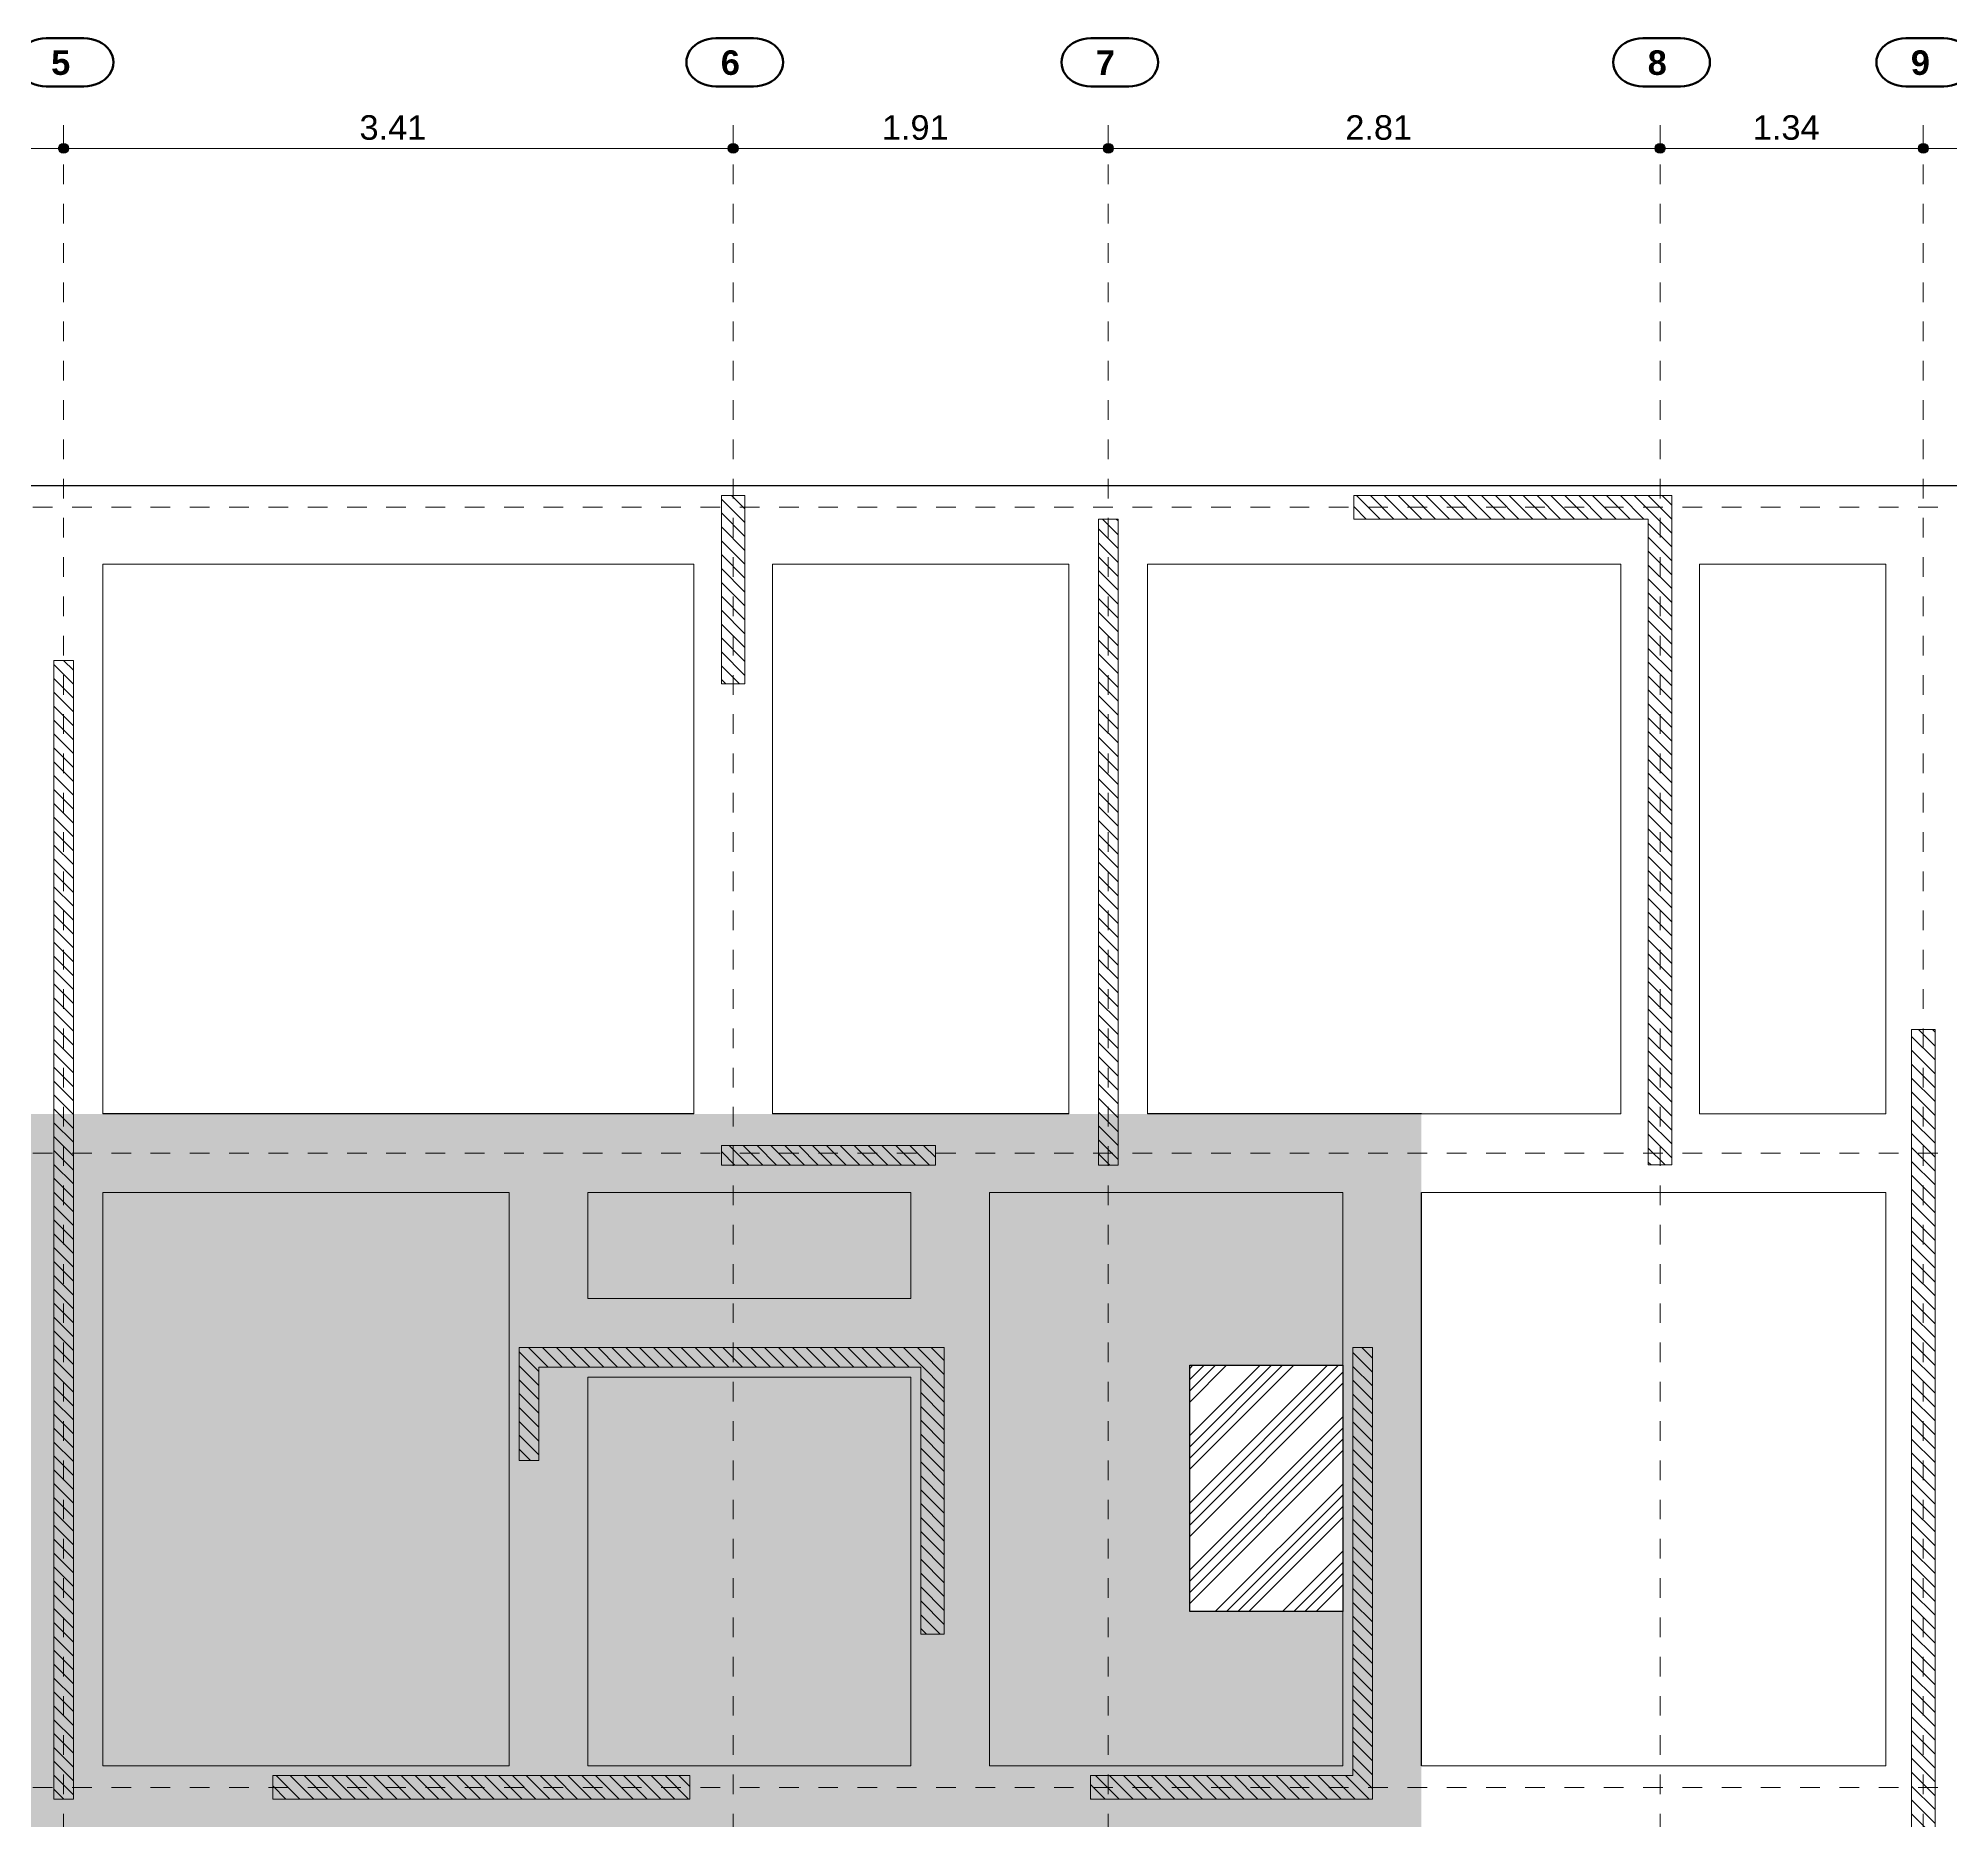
# Model space of a CAD drawing. Header units: metres. Extents: x 1.9 to 93.5, y 3.6 to 60.4.
# Drawn here: x 62.53 to 72.26, y 51.35 to 60.42 of the extents above; entities that cross this region are included whole.
import ezdxf

# ---------------------------------------------------------------- set-up
doc = ezdxf.new("R2010")
doc.units = ezdxf.units.M
doc.linetypes.add('-PYD PUNTEADO', pattern=[0.003177, 0.002118, -0.001059])
doc.linetypes.add('IMPORT-CENTER', pattern=[0.02, 0.0125, -0.0025, 0.0025, -0.0025])
for name, color, linetype, lineweight in [('ACHURADO-1', 8, 'Continuous', 9), ('CASETONES-1', 8, 'Continuous', 9), ('CONTORNO-1', 2, 'Continuous', 30), ('COTAS-2', 9, 'Continuous', 9), ('COTAS-50', 9, 'Continuous', 9), ('EJES-2', 1, 'IMPORT-CENTER', 9), ('MUROS-1', 8, 'Continuous', 9), ('MUROS-2', 8, '-PYD PUNTEADO', 9), ('TEXTEJES', 3, 'Continuous', 50)]:
    doc.layers.add(name, color=color, linetype=linetype, lineweight=lineweight)
doc.styles.add('Swis721 Ex BT_B_2', font='swisseb.ttf', dxfattribs={"height": 0.125})
doc.styles.add('Swis721 LtEx BT_4', font='swissel.ttf', dxfattribs={"height": 0.125})
doc.dimstyles.new('P_D-PLI-COT-EJE', dxfattribs={"dimscale": 0.3048, "dimtxt": 0.131878, "dimasz": 0.656168, "dimexe": 0.164042, "dimexo": 0.164042, "dimgap": 0.008202, "dimtad": 1, "dimrnd": 0.01, "dimzin": 0, "dimdsep": 46, "dimtxsty": 'Swis721 LtEx BT_4', "dimblk1": 'DOTSMALL', "dimblk2": 'DOTSMALL', "dimsah": 1, "dimcen": 0.09, "dimdle": 0.328084, "dimadec": 0, "dimazin": 0, "dimtfac": 1, "dimtdec": 4, "dimtix": 1, "dimtmove": 0, "dimatfit": 3, "dimfxl": 1, "dimtvp": 1, "dimtolj": 1, "dimtzin": 0, "dimarcsym": 2})
pattern_1 = [(315, (56.83287, 0), (0.03535534, 0.03535534), [])]

# ---------------------------------------------------------------- blocks, each defined once
blk = doc.blocks.new('Grid - P_D-DCA-EJE-VER-_1-75_-2560240-LOS-1_4 - REFUERZO SUP_ CIMENTACIÓN LOSA SUP_')
at = {"layer": 'TEXTEJES'}
for p, q in [((-0.00177, 0.00245), (0.00208, 0.00245)), ((-0.00177, -0.00245), (0.00208, -0.00245))]:
    blk.add_line(p, q, dxfattribs=at)
for centre, major_axis in [((-0.00177, 0), (-0.003, 0)), ((0.00208, 0), (0.003, 0))]:
    blk.add_ellipse(centre, major_axis=major_axis, ratio=0.817708, start_param=4.712389, end_param=7.853982, dxfattribs=at)
blk = doc.blocks.new('DIMBLOCK4-LOS-1_4 - REFUERZO SUP_ CIMENTACIÓN LOSA SUP_')
at = {"layer": 'COTAS-50', "lineweight": 25, "transparency": 16777216}
h = blk.add_hatch(color=256, dxfattribs=at)
edge = h.paths.add_edge_path()
edge.add_arc((59.2469, 59.8583), 0.025, 0, 360)
h = blk.add_hatch(color=256, dxfattribs=at)
edge = h.paths.add_edge_path()
edge.add_arc((62.6569, 59.8583), 0.025, 0, 360)
at = {"layer": 'COTAS-50', "transparency": 16777216}
for p, q in [((59.2469, 59.8437), (59.2469, 59.9083)), ((62.6569, 59.8437), (62.6569, 59.9083)), ((59.2469, 59.8583), (62.6569, 59.8583)), ((59.2469, 59.8583), (59.2469, 59.8437)), ((62.6569, 59.8583), (62.6569, 59.8437))]:
    blk.add_line(p, q, dxfattribs=at)
at = {"layer": 'COTAS-50', "lineweight": 25, "transparency": 16777216}
for centre in [(59.2469, 59.8583), (62.6569, 59.8583)]:
    blk.add_circle(centre, 0.025, dxfattribs=at)
at = {"layer": 'COTAS-50', "color": 0, "transparency": 16777216, "insert": (60.7541, 60.027), "char_height": 0.125, "width": 0.47476, "attachment_point": 1, "line_spacing_factor": 0.989083, "style": 'Swis721 LtEx BT_4'}
blk.add_mtext('3.41', dxfattribs=at)
blk = doc.blocks.new('_DotSmall')
at = {"color": 0, "linetype": 'ByBlock', "const_width": 0.5}
blk.add_lwpolyline([(-0.0625, 0, 1), (0.0625, 0, 1)], format="xyb", close=True, dxfattribs=at)
blk = doc.blocks.new('DIMBLOCK5-LOS-1_4 - REFUERZO SUP_ CIMENTACIÓN LOSA SUP_')
at = {"layer": 'COTAS-50', "lineweight": 25, "transparency": 16777216}
h = blk.add_hatch(color=256, dxfattribs=at)
edge = h.paths.add_edge_path()
edge.add_arc((62.6569, 59.8583), 0.025, 0, 360)
h = blk.add_hatch(color=256, dxfattribs=at)
edge = h.paths.add_edge_path()
edge.add_arc((66.0669, 59.8583), 0.025, 0, 360)
at = {"layer": 'COTAS-50', "transparency": 16777216}
for p, q in [((62.6569, 59.8437), (62.6569, 59.9083)), ((66.0669, 59.8437), (66.0669, 59.9083)), ((62.6569, 59.8583), (66.0669, 59.8583)), ((62.6569, 59.8583), (62.6569, 59.8437)), ((66.0669, 59.8583), (66.0669, 59.8437))]:
    blk.add_line(p, q, dxfattribs=at)
at = {"layer": 'COTAS-50', "lineweight": 25, "transparency": 16777216}
for centre in [(62.6569, 59.8583), (66.0669, 59.8583)]:
    blk.add_circle(centre, 0.025, dxfattribs=at)
at = {"layer": 'COTAS-50', "color": 0, "transparency": 16777216, "insert": (64.1641, 60.027), "char_height": 0.125, "width": 0.47476, "attachment_point": 1, "line_spacing_factor": 0.989083, "style": 'Swis721 LtEx BT_4'}
blk.add_mtext('3.41', dxfattribs=at)
blk = doc.blocks.new('DIMBLOCK6-LOS-1_4 - REFUERZO SUP_ CIMENTACIÓN LOSA SUP_')
at = {"layer": 'COTAS-50', "lineweight": 25, "transparency": 16777216}
h = blk.add_hatch(color=256, dxfattribs=at)
edge = h.paths.add_edge_path()
edge.add_arc((66.0669, 59.8583), 0.025, 0, 360)
h = blk.add_hatch(color=256, dxfattribs=at)
edge = h.paths.add_edge_path()
edge.add_arc((67.9769, 59.8583), 0.025, 0, 360)
at = {"layer": 'COTAS-50', "transparency": 16777216}
for p, q in [((66.0669, 59.8437), (66.0669, 59.9083)), ((67.9769, 59.8437), (67.9769, 59.9083)), ((66.0669, 59.8583), (67.9769, 59.8583)), ((66.0669, 59.8583), (66.0669, 59.8437)), ((67.9769, 59.8583), (67.9769, 59.8437))]:
    blk.add_line(p, q, dxfattribs=at)
at = {"layer": 'COTAS-50', "lineweight": 25, "transparency": 16777216}
for centre in [(66.0669, 59.8583), (67.9769, 59.8583)]:
    blk.add_circle(centre, 0.025, dxfattribs=at)
at = {"layer": 'COTAS-50', "color": 0, "transparency": 16777216, "insert": (66.8241, 60.027), "char_height": 0.125, "width": 0.47476, "attachment_point": 1, "line_spacing_factor": 0.989083, "style": 'Swis721 LtEx BT_4'}
blk.add_mtext('1.91', dxfattribs=at)
blk = doc.blocks.new('DIMBLOCK7-LOS-1_4 - REFUERZO SUP_ CIMENTACIÓN LOSA SUP_')
at = {"layer": 'COTAS-50', "lineweight": 25, "transparency": 16777216}
h = blk.add_hatch(color=256, dxfattribs=at)
edge = h.paths.add_edge_path()
edge.add_arc((67.9769, 59.8583), 0.025, 0, 360)
h = blk.add_hatch(color=256, dxfattribs=at)
edge = h.paths.add_edge_path()
edge.add_arc((70.7869, 59.8583), 0.025, 0, 360)
at = {"layer": 'COTAS-50', "transparency": 16777216}
for p, q in [((67.9769, 59.8437), (67.9769, 59.9083)), ((70.7869, 59.8437), (70.7869, 59.9083)), ((67.9769, 59.8583), (70.7869, 59.8583)), ((67.9769, 59.8583), (67.9769, 59.8437)), ((70.7869, 59.8583), (70.7869, 59.8437))]:
    blk.add_line(p, q, dxfattribs=at)
at = {"layer": 'COTAS-50', "lineweight": 25, "transparency": 16777216}
for centre in [(67.9769, 59.8583), (70.7869, 59.8583)]:
    blk.add_circle(centre, 0.025, dxfattribs=at)
at = {"layer": 'COTAS-50', "color": 0, "transparency": 16777216, "insert": (69.1841, 60.027), "char_height": 0.125, "width": 0.47476, "attachment_point": 1, "line_spacing_factor": 0.989083, "style": 'Swis721 LtEx BT_4'}
blk.add_mtext('2.81', dxfattribs=at)
blk = doc.blocks.new('DIMBLOCK8-LOS-1_4 - REFUERZO SUP_ CIMENTACIÓN LOSA SUP_')
at = {"layer": 'COTAS-50', "lineweight": 25, "transparency": 16777216}
h = blk.add_hatch(color=256, dxfattribs=at)
edge = h.paths.add_edge_path()
edge.add_arc((70.7869, 59.8583), 0.025, 0, 360)
h = blk.add_hatch(color=256, dxfattribs=at)
edge = h.paths.add_edge_path()
edge.add_arc((72.1269, 59.8583), 0.025, 0, 360)
at = {"layer": 'COTAS-50', "transparency": 16777216}
for p, q in [((70.7869, 59.8437), (70.7869, 59.9083)), ((72.1269, 59.8437), (72.1269, 59.9083)), ((70.7869, 59.8583), (72.1269, 59.8583)), ((70.7869, 59.8583), (70.7869, 59.8437)), ((72.1269, 59.8583), (72.1269, 59.8437))]:
    blk.add_line(p, q, dxfattribs=at)
at = {"layer": 'COTAS-50', "lineweight": 25, "transparency": 16777216}
for centre in [(70.7869, 59.8583), (72.1269, 59.8583)]:
    blk.add_circle(centre, 0.025, dxfattribs=at)
at = {"layer": 'COTAS-50', "color": 0, "transparency": 16777216, "insert": (71.2591, 60.027), "char_height": 0.125, "width": 0.47476, "attachment_point": 1, "line_spacing_factor": 0.989083, "style": 'Swis721 LtEx BT_4'}
blk.add_mtext('1.34', dxfattribs=at)
blk = doc.blocks.new('DIMBLOCK9-LOS-1_4 - REFUERZO SUP_ CIMENTACIÓN LOSA SUP_')
at = {"layer": 'COTAS-50', "lineweight": 25, "transparency": 16777216}
h = blk.add_hatch(color=256, dxfattribs=at)
edge = h.paths.add_edge_path()
edge.add_arc((72.1269, 59.8583), 0.025, 0, 360)
h = blk.add_hatch(color=256, dxfattribs=at)
edge = h.paths.add_edge_path()
edge.add_arc((73.4669, 59.8583), 0.025, 0, 360)
at = {"layer": 'COTAS-50', "transparency": 16777216}
for p, q in [((72.1269, 59.8437), (72.1269, 59.9083)), ((73.4669, 59.8437), (73.4669, 59.9083)), ((72.1269, 59.8583), (73.4669, 59.8583)), ((72.1269, 59.8583), (72.1269, 59.8437)), ((73.4669, 59.8583), (73.4669, 59.8437))]:
    blk.add_line(p, q, dxfattribs=at)
at = {"layer": 'COTAS-50', "lineweight": 25, "transparency": 16777216}
for centre in [(72.1269, 59.8583), (73.4669, 59.8583)]:
    blk.add_circle(centre, 0.025, dxfattribs=at)
at = {"layer": 'COTAS-50', "color": 0, "transparency": 16777216, "insert": (72.5991, 60.027), "char_height": 0.125, "width": 0.47476, "attachment_point": 1, "line_spacing_factor": 0.989083, "style": 'Swis721 LtEx BT_4'}
blk.add_mtext('1.34', dxfattribs=at)

msp = doc.modelspace()

# ---------------------------------------------------------------- hatches: boundary and pattern name
at = {"layer": 'ACHURADO-1'}
h = msp.add_hatch(dxfattribs=at)
h.set_pattern_fill('FP_1', color=256, style=0, pattern_type=2)
h.set_pattern_definition(pattern_1)
h.paths.add_polyline_path([(66.1269, 57.1304), (66.1269, 58.0904), (66.0069, 58.0904), (66.0069, 57.1304)])
h = msp.add_hatch(dxfattribs=at)
h.set_pattern_fill('FP_1', color=256, style=0, pattern_type=2)
h.set_pattern_definition(pattern_1)
h.paths.add_polyline_path([(69.2269, 57.9704), (70.7269, 57.9704), (70.7269, 58.0904), (69.2269, 58.0904)])
h = msp.add_hatch(dxfattribs=at)
h.set_pattern_fill('FP_1', color=256, style=0, pattern_type=2)
h.set_pattern_definition(pattern_1)
h.paths.add_polyline_path([(70.8469, 54.6804), (70.8469, 58.0904), (70.7269, 58.0904), (70.7269, 54.6804)])
h = msp.add_hatch(dxfattribs=at)
h.set_pattern_fill('FP_1', color=256, style=0, pattern_type=2)
h.set_pattern_definition(pattern_1)
h.paths.add_polyline_path([(68.0269, 54.6799), (68.0269, 57.9704), (67.9269, 57.9704), (67.9269, 54.6799)])
h = msp.add_hatch(dxfattribs=at)
h.set_pattern_fill('FP_1', color=256, style=0, pattern_type=2)
h.set_pattern_definition(pattern_1)
h.paths.add_polyline_path([(62.7069, 51.4505), (62.7069, 57.2504), (62.6069, 57.2504), (62.6069, 51.4505)])
h = msp.add_hatch(dxfattribs=at)
h.set_pattern_fill('FP_1', color=256, style=0, pattern_type=2)
h.set_pattern_definition(pattern_1)
h.paths.add_polyline_path([(72.1869, 44.8104), (72.1869, 50.0304), (72.0669, 50.0304), (72.0669, 44.8104)])
h.paths.add_polyline_path([(72.0669, 50.1504), (72.1869, 50.1504), (72.1869, 55.3704), (72.0669, 55.3704), (72.0669, 50.2633)])
h = msp.add_hatch(dxfattribs=at)
h.set_pattern_fill('FP_2', color=256, style=0, pattern_type=2)
h.set_pattern_definition([(45, (56.83287, 0), (-0.11404925, 0.11404925), []), (45, (56.94692, 0), (-0.11404925, 0.11404925), [0.20161, -0.04032, 0.00168, -0.03865])])
h.paths.add_polyline_path([(55.9919, 45.2404), (69.5719, 45.2404), (69.5719, 54.9404), (55.7419, 54.9404), (55.7419, 45.2404)])
h.paths.add_polyline_path([(78.2469, 45.2404), (88.5119, 45.2404), (88.5119, 54.9404), (74.6819, 54.9404), (74.6819, 45.2404), (77.1569, 45.2404)])
h.paths.add_polyline_path([(56.9219, 46.5204), (56.1419, 46.5204), (56.1419, 47.7754), (56.9219, 47.7754), (56.9219, 47.6143)])
h.paths.add_polyline_path([(87.3319, 46.5204), (87.3319, 47.7754), (88.1119, 47.7754), (88.1119, 46.5204)])
h.paths.add_polyline_path([(86.9569, 48.9603), (86.9569, 49.8904), (87.6569, 49.8904), (87.6569, 48.9603)])
h.paths.add_polyline_path([(57.2969, 48.9603), (56.5969, 48.9603), (56.5969, 49.8904), (57.2969, 49.8904)])
h.paths.add_polyline_path([(78.2819, 49.0906), (76.4869, 49.0906), (76.4869, 51.0903), (78.2819, 51.0903), (78.2819, 50.2633)])
h.paths.add_polyline_path([(65.9669, 49.0913), (65.9669, 51.0903), (67.7669, 51.0903), (67.7669, 49.0913)])
h.paths.add_polyline_path([(87.6569, 50.2904), (86.9569, 50.2904), (86.9569, 51.2204), (87.6569, 51.2204)])
h.paths.add_polyline_path([(56.5969, 50.2904), (56.5969, 51.2204), (57.2969, 51.2204), (57.2969, 50.2904)])
h.paths.add_polyline_path([(75.0819, 52.4054), (75.0819, 53.6604), (75.8619, 53.6604), (75.8619, 52.4054)])
h.paths.add_polyline_path([(88.1119, 52.4054), (87.3319, 52.4054), (87.3319, 53.6604), (88.1119, 53.6604)])
h.paths.add_polyline_path([(68.3919, 52.4054), (68.3919, 53.6604), (69.1719, 53.6604), (69.1719, 52.4054)])
h.paths.add_polyline_path([(56.1419, 52.4054), (56.1419, 53.6604), (56.9219, 53.6604), (56.9219, 52.4054), (56.7878, 52.4054)])
h = msp.add_hatch(dxfattribs=at)
h.set_pattern_fill('FP_1', color=256, style=0, pattern_type=2)
h.set_pattern_definition(pattern_1)
h.paths.add_polyline_path([(66.0069, 54.6793), (67.0966, 54.6793), (67.0966, 54.7793), (66.0069, 54.7793)])
h = msp.add_hatch(dxfattribs=at)
h.set_pattern_fill('FP_1', color=256, style=0, pattern_type=2)
h.set_pattern_definition(pattern_1)
h.paths.add_polyline_path([(65.0769, 53.1755), (65.0769, 53.7505), (64.9769, 53.7505), (64.9769, 53.1755)])
h = msp.add_hatch(dxfattribs=at)
h.set_pattern_fill('FP_1', color=256, style=0, pattern_type=2)
h.set_pattern_definition(pattern_1)
h.paths.add_polyline_path([(67.0219, 53.6505), (67.0219, 53.7505), (65.0769, 53.7505), (65.0769, 53.6505)])
h = msp.add_hatch(dxfattribs=at)
h.set_pattern_fill('FP_1', color=256, style=0, pattern_type=2)
h.set_pattern_definition(pattern_1)
h.paths.add_polyline_path([(67.0219, 52.2904), (67.1419, 52.2904), (67.1419, 53.7505), (67.0219, 53.7505), (67.0219, 53.6505)])
h = msp.add_hatch(dxfattribs=at)
h.set_pattern_fill('FP_1', color=256, style=0, pattern_type=2)
h.set_pattern_definition(pattern_1)
h.paths.add_polyline_path([(69.3219, 51.5704), (69.3219, 53.7504), (69.2219, 53.7504), (69.2219, 51.5704)])
h = msp.add_hatch(dxfattribs=at)
h.set_pattern_fill('FP_3', color=256, style=0, pattern_type=2)
h.set_pattern_definition([(45, (56.83287, 0), (-0.1710774, 0.1710774), []), (45, (56.8899, 0), (-0.1710774, 0.1710774), []), (45, (56.94692, 0), (-0.1710774, 0.1710774), []), (45, (57.00394, 0), (-0.1710774, 0.1710774), [])])
h.paths.add_polyline_path([(56.9219, 46.5204), (56.9219, 47.7754), (56.1419, 47.7754), (56.1419, 46.5204)])
h.paths.add_polyline_path([(87.3319, 46.5204), (88.1119, 46.5204), (88.1119, 47.7754), (87.3319, 47.7754)])
h.paths.add_polyline_path([(86.9569, 48.9603), (87.6569, 48.9603), (87.6569, 49.8904), (86.9569, 49.8904), (86.9569, 49.0906)])
h.paths.add_polyline_path([(56.5969, 48.9603), (57.2969, 48.9603), (57.2969, 49.8904), (56.5969, 49.8904), (56.5969, 49.0913)])
h.paths.add_polyline_path([(86.9569, 50.2904), (87.6569, 50.2904), (87.6569, 51.2204), (86.9569, 51.2204), (86.9569, 51.0903)])
h.paths.add_polyline_path([(56.9219, 50.2904), (57.2969, 50.2904), (57.2969, 51.2204), (56.5969, 51.2204), (56.5969, 50.2904)])
h.paths.add_polyline_path([(69.1719, 52.4054), (69.1719, 53.6604), (68.3919, 53.6604), (68.3919, 52.4054), (68.7798, 52.4054)])
h.paths.add_polyline_path([(75.0819, 52.4054), (75.8619, 52.4054), (75.8619, 53.6604), (75.0819, 53.6604)])
h.paths.add_polyline_path([(87.3319, 52.4054), (88.1119, 52.4054), (88.1119, 53.6604), (87.3319, 53.6604)])
h.paths.add_polyline_path([(56.1419, 52.4054), (56.9219, 52.4054), (56.9219, 53.6604), (56.1419, 53.6604), (56.1419, 53.5815)])
h = msp.add_hatch(dxfattribs=at)
h.set_pattern_fill('FP_1', color=256, style=0, pattern_type=2)
h.set_pattern_definition(pattern_1)
h.paths.add_polyline_path([(63.7219, 51.4504), (65.8469, 51.4504), (65.8469, 51.5704), (63.7219, 51.5704)])
h = msp.add_hatch(dxfattribs=at)
h.set_pattern_fill('FP_1', color=256, style=0, pattern_type=2)
h.set_pattern_definition(pattern_1)
h.paths.add_polyline_path([(67.8869, 51.4504), (69.3219, 51.4504), (69.3219, 51.5704), (67.8869, 51.5704)])

# ---------------------------------------------------------------- linework, layer by layer
at = {"layer": 'CASETONES-1'}
for p, q in [((65.8669, 57.7404), (62.8569, 57.7404)), ((62.8569, 57.7404), (65.8669, 57.7404)), ((62.8569, 57.7404), (62.8569, 54.9404)), ((62.8569, 54.9404), (62.8569, 57.7404)), ((65.8669, 54.9404), (65.8669, 57.7404)), ((65.8669, 57.7404), (65.8669, 54.9404)), ((67.7769, 57.7404), (66.2669, 57.7404)), ((66.2669, 57.7404), (67.7769, 57.7404)), ((66.2669, 57.7404), (66.2669, 54.9404)), ((66.2669, 54.9404), (66.2669, 57.7404)), ((67.7769, 54.9404), (67.7769, 57.7404)), ((67.7769, 57.7404), (67.7769, 54.9404)), ((70.5869, 57.7404), (68.1769, 57.7404)), ((68.1769, 57.7404), (70.5869, 57.7404)), ((68.1769, 57.7404), (68.1769, 54.9404)), ((68.1769, 54.9404), (68.1769, 57.7404)), ((70.5869, 54.9404), (70.5869, 57.7404)), ((70.5869, 57.7404), (70.5869, 54.9404)), ((71.9369, 57.7404), (70.9869, 57.7404)), ((70.9869, 57.7404), (71.9369, 57.7404)), ((70.9869, 57.7404), (70.9869, 54.9404)), ((70.9869, 54.9404), (70.9869, 57.7404)), ((71.9369, 54.9404), (71.9369, 57.7404)), ((71.9369, 57.7404), (71.9369, 54.9404)), ((65.8669, 54.9404), (62.8569, 54.9404)), ((67.7769, 54.9404), (66.2669, 54.9404)), ((69.5719, 54.9404), (68.1769, 54.9404)), ((70.5869, 54.9404), (69.5719, 54.9404)), ((69.5719, 54.9404), (70.5869, 54.9404)), ((71.9369, 54.9404), (70.9869, 54.9404)), ((70.9869, 54.9404), (71.9369, 54.9404)), ((64.9269, 54.5404), (62.8569, 54.5404)), ((62.8569, 54.5404), (64.9269, 54.5404)), ((62.8569, 51.6204), (62.8569, 54.5404)), ((62.8569, 54.5404), (62.8569, 51.6204)), ((64.9269, 54.5404), (64.9269, 51.6204)), ((64.9269, 51.6204), (64.9269, 54.5404)), ((66.9719, 54.5404), (65.3269, 54.5404)), ((65.3269, 54.5404), (66.9719, 54.5404)), ((65.3269, 54.0005), (65.3269, 54.5404)), ((65.3269, 54.5404), (65.3269, 54.0005)), ((66.9719, 54.5404), (66.9719, 54.0005)), ((66.9719, 54.0005), (66.9719, 54.5404)), ((69.1719, 54.5404), (67.3719, 54.5404)), ((67.3719, 54.5404), (69.1719, 54.5404)), ((67.3719, 51.6204), (67.3719, 54.5404)), ((67.3719, 54.5404), (67.3719, 51.6204)), ((69.1719, 54.5404), (69.1719, 53.6604)), ((69.1719, 53.6604), (69.1719, 54.5404)), ((71.9369, 54.5404), (69.5719, 54.5404)), ((69.5719, 54.5404), (71.9369, 54.5404)), ((69.5719, 51.6204), (69.5719, 54.5404)), ((71.9369, 54.5404), (71.9369, 51.6204)), ((71.9369, 54.5404), (71.9369, 51.6204)), ((66.9719, 54.0005), (65.3269, 54.0005)), ((65.3269, 54.0005), (66.9719, 54.0005)), ((69.1719, 53.6604), (69.1719, 52.4054)), ((65.3269, 51.6204), (65.3269, 53.6005)), ((65.3269, 53.6005), (65.3269, 51.6204)), ((65.3269, 53.6005), (66.9719, 53.6005)), ((66.9719, 53.6005), (65.3269, 53.6005)), ((66.9719, 53.6005), (66.9719, 51.6204)), ((66.9719, 51.6204), (66.9719, 53.6005)), ((69.1719, 52.4054), (69.1719, 51.6204)), ((69.1719, 51.6204), (69.1719, 52.4054)), ((64.9269, 51.6204), (62.8569, 51.6204)), ((62.8569, 51.6204), (64.9269, 51.6204)), ((66.9719, 51.6204), (65.3269, 51.6204)), ((65.3269, 51.6204), (66.9719, 51.6204)), ((69.1719, 51.6204), (67.3719, 51.6204)), ((67.3719, 51.6204), (69.1719, 51.6204)), ((71.9369, 51.6204), (69.5719, 51.6204)), ((69.5719, 51.6204), (71.9369, 51.6204))]:
    msp.add_line(p, q, dxfattribs=at)
at = {"layer": 'CONTORNO-1'}
for p, q in [((53.0669, 58.1404), (91.2069, 58.1404)), ((65.8669, 54.9404), (62.8569, 54.9404)), ((67.7769, 54.9404), (66.2669, 54.9404)), ((69.5719, 54.9404), (68.1769, 54.9404)), ((69.5719, 51.6204), (69.5719, 54.5404)), ((68.3919, 53.6604), (69.1719, 53.6604)), ((68.3919, 52.4054), (68.3919, 53.6604)), ((69.1719, 53.6604), (69.1719, 52.4054)), ((69.1719, 52.4054), (68.3919, 52.4054))]:
    msp.add_line(p, q, dxfattribs=at)
at = {"layer": 'EJES-2'}
for p, q in [((62.6569, 40.4757), (62.6569, 60.0504)), ((66.0669, 40.4757), (66.0669, 60.0504)), ((67.9769, 40.4757), (67.9769, 60.0504)), ((70.7869, 40.4757), (70.7869, 60.0504)), ((72.1269, 40.4757), (72.1269, 60.0504)), ((51.5006, 58.0304), (93.0592, 58.0304)), ((51.5006, 54.7404), (93.0592, 54.7404)), ((51.5006, 51.5104), (93.0592, 51.5104))]:
    msp.add_line(p, q, dxfattribs=at)
at = {"layer": 'MUROS-1'}
for p, q in [((66.0069, 58.0904), (66.0069, 57.1304)), ((66.1269, 58.0904), (66.0069, 58.0904)), ((66.1269, 57.1304), (66.1269, 58.0904)), ((70.8469, 58.0904), (69.2269, 58.0904)), ((69.2269, 58.0904), (69.2269, 57.9704)), ((70.8469, 54.6804), (70.8469, 58.0904)), ((67.9269, 57.9704), (67.9269, 54.6799)), ((68.0269, 57.9704), (67.9269, 57.9704)), ((68.0269, 54.6799), (68.0269, 57.9704)), ((69.2269, 57.9704), (70.7269, 57.9704)), ((70.7269, 57.9704), (70.7269, 54.6804)), ((62.7069, 57.2504), (62.6069, 57.2504)), ((62.6069, 57.2504), (62.6069, 51.4505)), ((62.7069, 51.4505), (62.7069, 57.2504)), ((66.0069, 57.1304), (66.1269, 57.1304)), ((72.1869, 55.3704), (72.0669, 55.3704)), ((72.0669, 55.3704), (72.0669, 50.1504)), ((72.1869, 50.1504), (72.1869, 55.3704)), ((67.0966, 54.7793), (66.0069, 54.7793)), ((66.0069, 54.7793), (66.0069, 54.6793)), ((67.0966, 54.6793), (67.0966, 54.7793)), ((66.0069, 54.6793), (67.0966, 54.6793)), ((67.9269, 54.6799), (68.0269, 54.6799)), ((70.7269, 54.6804), (70.8469, 54.6804)), ((64.9769, 53.7505), (64.9769, 53.1755)), ((67.1419, 53.7505), (64.9769, 53.7505)), ((67.1419, 52.2904), (67.1419, 53.7505)), ((69.2219, 53.7504), (69.2219, 51.5704)), ((69.3219, 53.7504), (69.2219, 53.7504)), ((69.3219, 51.4504), (69.3219, 53.7504)), ((65.0769, 53.1755), (65.0769, 53.6505)), ((65.0769, 53.6505), (67.0219, 53.6505)), ((67.0219, 53.6505), (67.0219, 52.2904)), ((64.9769, 53.1755), (65.0769, 53.1755)), ((67.0219, 52.2904), (67.1419, 52.2904)), ((65.8469, 51.5704), (63.7219, 51.5704)), ((63.7219, 51.5704), (63.7219, 51.4504)), ((65.8469, 51.4504), (65.8469, 51.5704)), ((69.2219, 51.5704), (67.8869, 51.5704)), ((67.8869, 51.5704), (67.8869, 51.4504)), ((62.6069, 51.4505), (62.7069, 51.4505)), ((63.7219, 51.4504), (65.8469, 51.4504)), ((67.8869, 51.4504), (69.3219, 51.4504))]:
    msp.add_line(p, q, dxfattribs=at)
at = {"layer": 'MUROS-2'}
for p, q in [((66.0069, 58.0904), (66.0069, 57.1304)), ((66.0069, 58.0904), (66.1269, 58.0904)), ((66.1269, 57.1304), (66.1269, 58.0904)), ((69.2269, 57.9704), (69.2269, 58.0904)), ((70.8469, 58.0904), (69.2269, 58.0904)), ((70.8469, 54.6804), (70.8469, 58.0904)), ((67.9269, 57.9704), (67.9269, 54.6799)), ((67.9269, 57.9704), (68.0269, 57.9704)), ((68.0269, 54.6799), (68.0269, 57.9704)), ((69.2269, 57.9704), (70.7269, 57.9704)), ((70.7269, 57.9704), (70.7269, 54.6804)), ((62.6069, 57.2504), (62.7069, 57.2504)), ((62.6069, 57.2504), (62.6069, 51.4505)), ((62.7069, 51.4505), (62.7069, 57.2504)), ((66.1269, 57.1304), (66.0069, 57.1304)), ((72.0669, 55.3704), (72.1869, 55.3704)), ((72.0669, 55.3704), (72.0669, 50.1504)), ((72.1869, 50.1504), (72.1869, 55.3704)), ((66.0069, 54.6793), (66.0069, 54.7793)), ((67.0966, 54.7793), (66.0069, 54.7793)), ((67.0966, 54.7793), (67.0966, 54.6793)), ((66.0069, 54.6793), (67.0966, 54.6793)), ((68.0269, 54.6799), (67.9269, 54.6799)), ((70.8469, 54.6804), (70.7269, 54.6804)), ((64.9769, 53.7505), (64.9769, 53.1755)), ((67.1419, 53.7505), (64.9769, 53.7505)), ((67.1419, 52.2904), (67.1419, 53.7505)), ((69.2219, 53.7504), (69.2219, 51.5704)), ((69.2219, 53.7504), (69.3219, 53.7504)), ((69.3219, 51.4504), (69.3219, 53.7504)), ((65.0769, 53.1755), (65.0769, 53.6505)), ((65.0769, 53.6505), (67.0219, 53.6505)), ((67.0219, 53.6505), (67.0219, 52.2904)), ((65.0769, 53.1755), (64.9769, 53.1755)), ((67.1419, 52.2904), (67.0219, 52.2904)), ((63.7219, 51.4504), (63.7219, 51.5704)), ((65.8469, 51.5704), (63.7219, 51.5704)), ((65.8469, 51.5704), (65.8469, 51.4504)), ((67.8869, 51.4504), (67.8869, 51.5704)), ((69.2219, 51.5704), (67.8869, 51.5704)), ((62.7069, 51.4505), (62.6069, 51.4505)), ((63.7219, 51.4504), (65.8469, 51.4504)), ((67.8869, 51.4504), (69.3219, 51.4504))]:
    msp.add_line(p, q, dxfattribs=at)

# ---------------------------------------------------------------- block references
at = {"layer": 'TEXTEJES', "xscale": 49.99999999999998, "yscale": 49.99999999999998, "zscale": 49.99999999999998}
for p in [(62.6569, 60.2965), (66.0669, 60.2965), (67.9769, 60.2965), (70.7869, 60.2965), (72.1269, 60.2965)]:
    msp.add_blockref('Grid - P_D-DCA-EJE-VER-_1-75_-2560240-LOS-1_4 - REFUERZO SUP_ CIMENTACIÓN LOSA SUP_', p, dxfattribs=at)

# ---------------------------------------------------------------- texts
at = {"layer": 'TEXTEJES', "char_height": 0.125, "width": 0.156329, "attachment_point": 1, "style": 'Swis721 Ex BT_B_2'}
for s, insert in [('\\fSwis721 Ex BT|b1|i0|c0|p34|;5', (62.5938, 60.3574)), ('\\fSwis721 Ex BT|b1|i0|c0|p34|;6', (66.0038, 60.3574)), ('\\fSwis721 Ex BT|b1|i0|c0|p34|;7', (67.9138, 60.3574)), ('\\fSwis721 Ex BT|b1|i0|c0|p34|;8', (70.7238, 60.3574)), ('\\fSwis721 Ex BT|b1|i0|c0|p34|;9', (72.0638, 60.3574))]:
    msp.add_mtext(s, dxfattribs=dict(at, insert=insert))

# ---------------------------------------------------------------- dimensions: what is measured, and where the dimension line sits
at = {"layer": 'COTAS-2'}
for base, p1, p2, override, picture, middle in [((62.6569, 59.8583), (59.2469, 59.8937), (62.6569, 59.8937), {"dimpost": '<>', "dimfxl": 3.41}, 'DIMBLOCK4-LOS-1_4 - REFUERZO SUP_ CIMENTACIÓN LOSA SUP_', (60.9519, 59.925)), ((66.0669, 59.8583), (62.6569, 59.8937), (66.0669, 59.8937), {"dimpost": '<>', "dimfxl": 3.41}, 'DIMBLOCK5-LOS-1_4 - REFUERZO SUP_ CIMENTACIÓN LOSA SUP_', (64.3619, 59.925)), ((67.9769, 59.8583), (66.0669, 59.8937), (67.9769, 59.8937), {"dimpost": '<>', "dimfxl": 1.91}, 'DIMBLOCK6-LOS-1_4 - REFUERZO SUP_ CIMENTACIÓN LOSA SUP_', (67.0219, 59.925)), ((70.7869, 59.8583), (67.9769, 59.8937), (70.7869, 59.8937), {"dimpost": '<>', "dimfxl": 2.81}, 'DIMBLOCK7-LOS-1_4 - REFUERZO SUP_ CIMENTACIÓN LOSA SUP_', (69.3819, 59.925)), ((72.1269, 59.8583), (70.7869, 59.8937), (72.1269, 59.8937), {"dimpost": '<>', "dimfxl": 1.34}, 'DIMBLOCK8-LOS-1_4 - REFUERZO SUP_ CIMENTACIÓN LOSA SUP_', (71.4569, 59.925)), ((73.4669, 59.8583), (72.1269, 59.8937), (73.4669, 59.8937), {"dimpost": '<>', "dimfxl": 1.34}, 'DIMBLOCK9-LOS-1_4 - REFUERZO SUP_ CIMENTACIÓN LOSA SUP_', (72.7969, 59.925))]:
    dim = msp.add_linear_dim(base=base, p1=p1, p2=p2, dimstyle='P_D-PLI-COT-EJE', override=override, dxfattribs=at)
    dim.commit()
    dim.dimension.update_dxf_attribs({"geometry": picture, "text_midpoint": middle})

doc.saveas('drawing.dxf')
